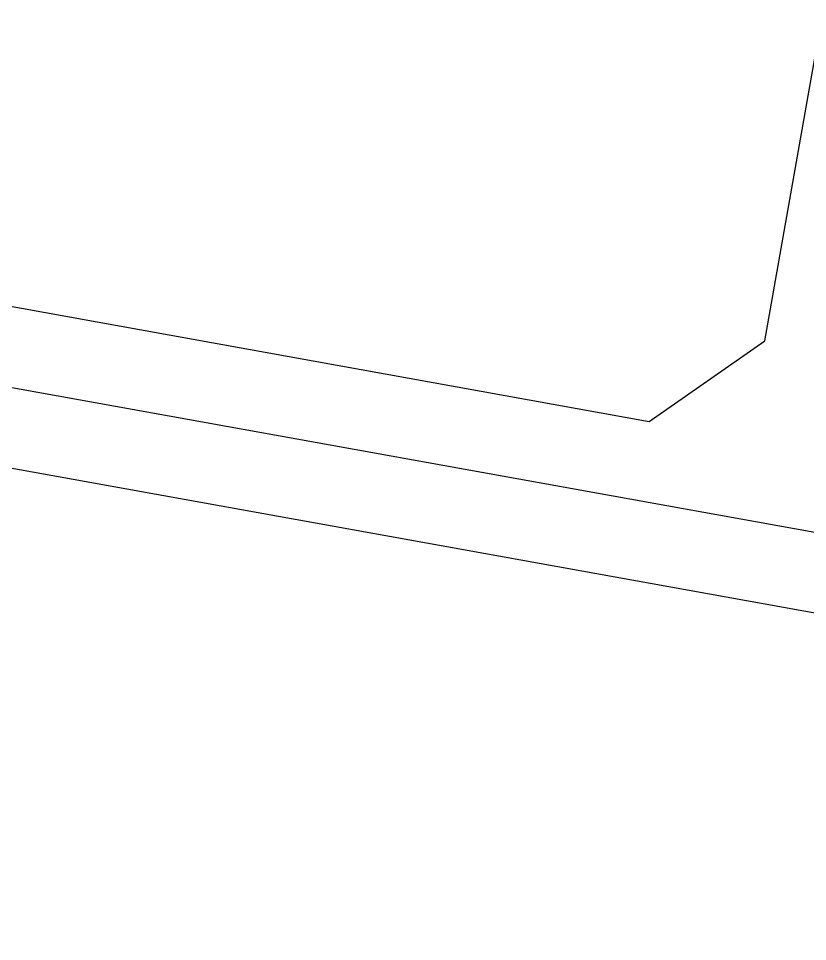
# Model space of a CAD drawing. Extents: x 529262 to 576451, y 2694391 to 2717535.
# Drawn here: x 562917.4 to 563036.5, y 2709315.7 to 2709454.9 of the extents above; entities that cross this region are included whole.
import ezdxf
from ezdxf.xclip import XClip

# ---------------------------------------------------------------- set-up
doc = ezdxf.new("R2010")
doc.units = 0
doc.header["$XCLIPFRAME"] = 0
for name, color, linetype in [('PP-COM', 7, 'Continuous'), ('RD-中线', 40, 'Continuous'), ('RD-红线', 7, 'Continuous')]:
    doc.layers.add(name, color=color, linetype=linetype)

# ---------------------------------------------------------------- blocks, each defined once
blk = doc.blocks.new('A$C19FD0107')
at = {"layer": 'RD-中线', "color": 8, "linetype": 'Continuous'}
blk.add_lwpolyline([(-10183.3, 15387.4), (-7663.23, 14933.29, 0.038865), (-7616.9, 14928.62), (-7590.58, 14928.02), (-7346.35, 14934.22, -0.001455), (-7345.65, 14934.24), (-7293.51, 14935.26, -0.001453), (-7292.81, 14935.27), (-7218.98, 14936.29), (-7119.65, 14938.66)], format="xyb", dxfattribs=at)
at = {"layer": 'RD-红线', "color": 8, "linetype": 'Continuous', "flags": 128}
blk.add_lwpolyline([(-7967.97, 15015.69), (-7927.38, 15245.13, 0.000456), (-7927.22, 15246.01, 0.000456)], format="xyb", dxfattribs=at)
for points in [[(-8156.2, 15034.32), (-7985.4, 15003.54)], [(-8160.24, 15010.66), (-7685.3, 14925.08)]]:
    blk.add_lwpolyline(points, dxfattribs=at)
at = {"layer": 'RD-红线', "color": 8}
blk.add_lwpolyline([(-7985.4, 15003.54), (-7967.97, 15015.69, 0.41514)], format="xyb", dxfattribs=at)

msp = doc.modelspace()

# ---------------------------------------------------------------- block references
at = {"layer": 'PP-COM'}
ref = msp.add_blockref('A$C19FD0107', (570997.993, 2694390.603), dxfattribs=at)
XClip(ref).set_block_clipping_path([(-9366.4383134884, 14428.6043910822), (-3328.4480743363, 17452.7484863754)])

doc.saveas('drawing.dxf')
